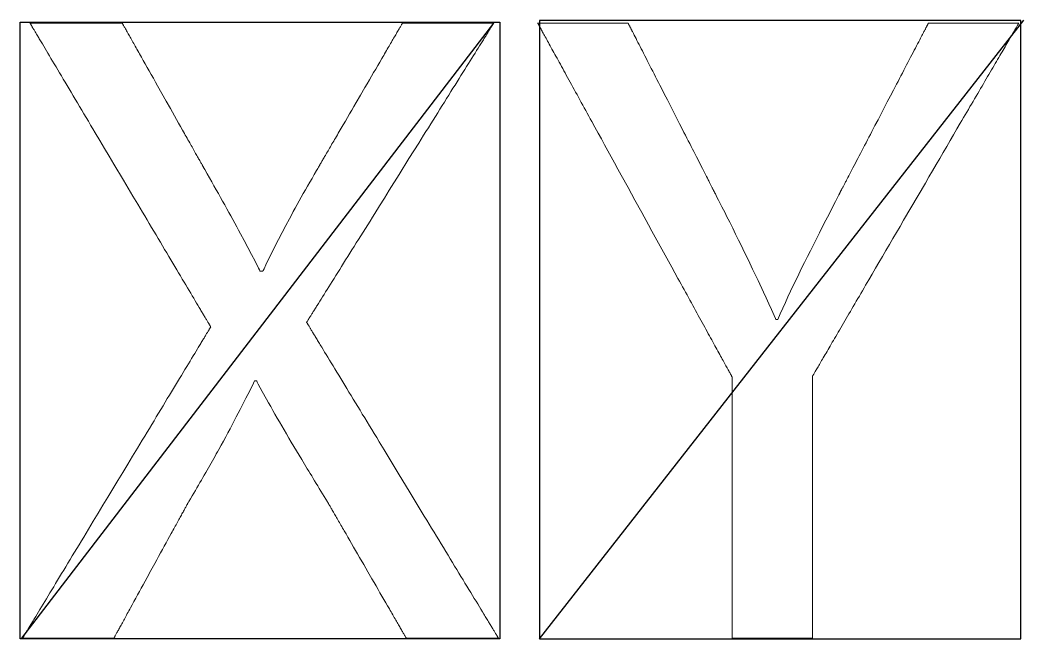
# Model space of a CAD drawing. Header units: millimetres. Extents: x 0 to 114, y 1 to 130.
# Drawn here: x 54.82 to 71.13, y 65.63 to 75.69 of the extents above; entities that cross this region are included whole.
import ezdxf

# ---------------------------------------------------------------- set-up
doc = ezdxf.new("R2010")
doc.units = ezdxf.units.MM
doc.header["$MEASUREMENT"] = 0
doc.layers.add('Layer 1', color=7, linetype='Continuous')

msp = doc.modelspace()

# ---------------------------------------------------------------- linework, layer by layer
for p, q in [((63.255, 65.627), (71.127, 75.688)), ((54.846, 65.64), (62.516, 75.64))]:
    msp.add_line(p, q)
for points in [[(71.077, 75.682), (63.255, 75.682), (63.255, 65.627), (71.077, 65.627)], [(62.615, 65.627), (54.819, 65.627), (54.819, 75.656), (62.615, 75.656)]]:
    msp.add_lwpolyline(points, close=True)
at = {"layer": 'Layer 1', "lineweight": 0}
for points in [[(61.091, 65.64), (61.091, 65.641), (61.09, 65.642), (61.089, 65.645), (61.087, 65.648), (61.084, 65.653), (61.081, 65.658), (61.077, 65.664), (61.073, 65.672), (61.069, 65.68), (61.063, 65.689), (61.058, 65.698), (61.052, 65.709), (61.045, 65.72), (61.038, 65.732), (61.031, 65.745), (61.023, 65.759), (61.014, 65.774), (61.006, 65.789), (60.996, 65.805), (60.987, 65.821), (60.977, 65.838), (60.967, 65.856), (60.956, 65.875), (60.945, 65.894), (60.934, 65.914), (60.922, 65.934), (60.91, 65.955), (60.898, 65.976), (60.885, 65.998), (60.872, 66.02), (60.859, 66.043), (60.845, 66.067), (60.832, 66.09), (60.818, 66.115), (60.789, 66.164), (60.759, 66.215), (60.729, 66.268), (60.698, 66.322), (60.666, 66.376), (60.634, 66.432), (60.602, 66.489), (60.569, 66.546), (60.535, 66.603), (60.468, 66.72), (60.401, 66.836), (60.334, 66.952), (60.301, 67.009), (60.269, 67.065), (60.237, 67.121), (60.205, 67.176), (60.174, 67.229), (60.144, 67.282), (60.115, 67.333), (60.086, 67.382), (60.072, 67.406), (60.058, 67.43), (60.045, 67.453), (60.032, 67.476), (60.019, 67.498), (60.006, 67.52), (59.994, 67.541), (59.982, 67.562), (59.971, 67.582), (59.959, 67.602), (59.948, 67.621), (59.938, 67.639), (59.927, 67.657), (59.918, 67.674), (59.908, 67.69), (59.899, 67.706), (59.89, 67.721), (59.882, 67.735), (59.874, 67.749), (59.867, 67.762), (59.86, 67.774), (59.854, 67.785), (59.848, 67.795), (59.842, 67.805), (59.837, 67.814), (59.832, 67.821), (59.828, 67.828), (59.825, 67.834), (59.822, 67.84), (59.82, 67.844), (59.818, 67.847), (59.816, 67.849), (59.816, 67.851), (59.815, 67.851), (59.815, 67.851), (59.815, 67.851), (59.815, 67.852), (59.814, 67.853), (59.812, 67.856), (59.785, 67.9), (59.758, 67.944), (59.732, 67.987), (59.706, 68.03), (59.68, 68.072), (59.654, 68.114), (59.629, 68.155), (59.604, 68.196), (59.58, 68.236), (59.556, 68.276), (59.532, 68.315), (59.508, 68.354), (59.485, 68.392), (59.462, 68.431), (59.439, 68.468), (59.417, 68.506), (59.394, 68.542), (59.351, 68.615), (59.308, 68.687), (59.266, 68.757), (59.225, 68.826), (59.185, 68.893), (59.146, 68.96), (59.107, 69.026), (59.07, 69.09), (59.032, 69.154), (58.996, 69.218), (58.96, 69.281), (58.925, 69.343), (58.89, 69.404), (58.855, 69.466), (58.821, 69.527), (58.754, 69.649), (58.687, 69.77), (58.671, 69.801), (58.663, 69.816), (58.659, 69.823), (58.658, 69.824), (58.658, 69.824), (58.658, 69.824), (58.658, 69.824), (58.658, 69.824), (58.657, 69.824), (58.656, 69.824), (58.654, 69.824), (58.648, 69.824), (58.642, 69.824), (58.636, 69.824), (58.631, 69.824), (58.63, 69.824), (58.629, 69.824), (58.628, 69.824), (58.628, 69.824), (58.628, 69.824), (58.628, 69.824), (58.628, 69.824), (58.627, 69.822), (58.623, 69.814), (58.609, 69.784), (58.549, 69.662), (58.489, 69.541), (58.427, 69.42), (58.396, 69.359), (58.364, 69.297), (58.332, 69.235), (58.299, 69.172), (58.265, 69.108), (58.231, 69.044), (58.196, 68.978), (58.16, 68.912), (58.123, 68.844), (58.085, 68.775), (58.046, 68.705), (58.026, 68.67), (58.006, 68.634), (57.986, 68.597), (57.965, 68.56), (57.944, 68.523), (57.923, 68.486), (57.901, 68.447), (57.879, 68.409), (57.857, 68.37), (57.834, 68.331), (57.811, 68.291), (57.788, 68.25), (57.764, 68.209), (57.74, 68.168), (57.716, 68.126), (57.691, 68.083), (57.666, 68.04), (57.64, 67.996), (57.614, 67.952), (57.587, 67.907), (57.561, 67.862), (57.547, 67.839), (57.546, 67.837), (57.546, 67.836), (57.545, 67.836), (57.545, 67.836), (57.545, 67.836), (57.545, 67.836), (57.544, 67.834), (57.543, 67.832), (57.541, 67.829), (57.539, 67.824), (57.536, 67.819), (57.533, 67.813), (57.529, 67.806), (57.525, 67.798), (57.52, 67.789), (57.515, 67.78), (57.509, 67.769), (57.503, 67.758), (57.496, 67.746), (57.489, 67.733), (57.482, 67.72), (57.474, 67.705), (57.466, 67.69), (57.457, 67.675), (57.448, 67.658), (57.439, 67.641), (57.429, 67.624), (57.419, 67.605), (57.409, 67.586), (57.398, 67.567), (57.387, 67.547), (57.376, 67.526), (57.364, 67.505), (57.352, 67.483), (57.34, 67.461), (57.328, 67.438), (57.315, 67.415), (57.302, 67.392), (57.289, 67.368), (57.276, 67.343), (57.248, 67.293), (57.22, 67.242), (57.191, 67.189), (57.162, 67.135), (57.132, 67.08), (57.101, 67.025), (57.07, 66.968), (57.039, 66.911), (57.008, 66.854), (56.944, 66.738), (56.881, 66.623), (56.85, 66.565), (56.819, 66.508), (56.788, 66.452), (56.757, 66.396), (56.727, 66.341), (56.698, 66.287), (56.669, 66.235), (56.641, 66.183), (56.613, 66.133), (56.6, 66.109), (56.587, 66.085), (56.574, 66.061), (56.561, 66.038), (56.549, 66.015), (56.537, 65.993), (56.525, 65.971), (56.513, 65.95), (56.502, 65.93), (56.491, 65.91), (56.48, 65.89), (56.47, 65.871), (56.46, 65.853), (56.45, 65.835), (56.441, 65.818), (56.432, 65.802), (56.423, 65.786), (56.415, 65.771), (56.407, 65.757), (56.4, 65.743), (56.393, 65.73), (56.386, 65.718), (56.38, 65.707), (56.374, 65.697), (56.369, 65.687), (56.364, 65.678), (56.36, 65.67), (56.356, 65.663), (56.353, 65.657), (56.35, 65.652), (56.348, 65.648), (56.346, 65.644), (56.345, 65.642), (56.344, 65.641), (56.344, 65.64), (56.343, 65.64), (56.342, 65.64), (56.34, 65.64), (56.338, 65.64), (56.335, 65.64), (56.331, 65.64), (56.327, 65.64), (56.322, 65.64), (56.317, 65.64), (56.31, 65.64), (56.304, 65.64), (56.297, 65.64), (56.289, 65.64), (56.281, 65.64), (56.272, 65.64), (56.263, 65.64), (56.253, 65.64), (56.243, 65.64), (56.232, 65.64), (56.209, 65.64), (56.185, 65.64), (56.159, 65.64), (56.131, 65.64), (56.102, 65.64), (56.071, 65.64), (56.04, 65.64), (56.007, 65.64), (55.973, 65.64), (55.938, 65.64), (55.902, 65.64), (55.866, 65.64), (55.829, 65.64), (55.791, 65.64), (55.714, 65.64), (55.637, 65.64), (55.481, 65.64), (55.404, 65.64), (55.366, 65.64), (55.329, 65.64), (55.293, 65.64), (55.258, 65.64), (55.223, 65.64), (55.189, 65.64), (55.157, 65.64), (55.125, 65.64), (55.095, 65.64), (55.066, 65.64), (55.039, 65.64), (55.013, 65.64), (54.989, 65.64), (54.967, 65.64), (54.956, 65.64), (54.946, 65.64), (54.937, 65.64), (54.928, 65.64), (54.919, 65.64), (54.911, 65.64), (54.904, 65.64), (54.897, 65.64), (54.89, 65.64), (54.884, 65.64), (54.879, 65.64), (54.875, 65.64), (54.871, 65.64), (54.867, 65.64), (54.864, 65.64), (54.862, 65.64), (54.861, 65.64), (54.86, 65.64), (54.86, 65.64), (54.86, 65.641), (54.861, 65.642), (54.862, 65.644), (54.864, 65.647), (54.866, 65.65), (54.868, 65.653), (54.87, 65.657), (54.873, 65.662), (54.876, 65.667), (54.879, 65.673), (54.883, 65.679), (54.887, 65.686), (54.892, 65.693), (54.896, 65.701), (54.901, 65.709), (54.907, 65.718), (54.912, 65.727), (54.918, 65.737), (54.924, 65.747), (54.931, 65.758), (54.938, 65.769), (54.945, 65.781), (54.952, 65.793), (54.96, 65.806), (54.968, 65.819), (54.976, 65.832), (54.985, 65.846), (54.993, 65.861), (55.002, 65.876), (55.012, 65.891), (55.021, 65.907), (55.031, 65.923), (55.041, 65.94), (55.051, 65.957), (55.062, 65.974), (55.072, 65.992), (55.095, 66.029), (55.118, 66.067), (55.142, 66.107), (55.167, 66.149), (55.193, 66.191), (55.22, 66.236), (55.247, 66.281), (55.275, 66.328), (55.304, 66.376), (55.334, 66.425), (55.365, 66.476), (55.396, 66.527), (55.428, 66.58), (55.46, 66.634), (55.493, 66.689), (55.527, 66.744), (55.561, 66.801), (55.596, 66.859), (55.631, 66.917), (55.667, 66.976), (55.703, 67.036), (55.74, 67.097), (55.777, 67.158), (55.814, 67.22), (55.852, 67.283), (55.89, 67.346), (55.929, 67.41), (55.968, 67.474), (56.007, 67.539), (56.085, 67.669), (56.165, 67.801), (56.245, 67.933), (56.406, 68.2), (56.487, 68.333), (56.567, 68.466), (56.647, 68.598), (56.726, 68.729), (56.804, 68.859), (56.843, 68.923), (56.882, 68.987), (56.92, 69.05), (56.958, 69.113), (56.995, 69.175), (57.032, 69.236), (57.069, 69.297), (57.105, 69.357), (57.141, 69.416), (57.176, 69.475), (57.211, 69.533), (57.246, 69.589), (57.279, 69.645), (57.312, 69.7), (57.345, 69.754), (57.377, 69.807), (57.408, 69.859), (57.439, 69.909), (57.469, 69.959), (57.498, 70.007), (57.526, 70.054), (57.554, 70.099), (57.58, 70.144), (57.606, 70.187), (57.631, 70.228), (57.656, 70.268), (57.679, 70.307), (57.701, 70.344), (57.712, 70.362), (57.723, 70.379), (57.733, 70.396), (57.743, 70.413), (57.753, 70.429), (57.763, 70.445), (57.772, 70.461), (57.781, 70.476), (57.79, 70.49), (57.798, 70.504), (57.807, 70.518), (57.815, 70.531), (57.822, 70.544), (57.83, 70.556), (57.837, 70.568), (57.844, 70.58), (57.85, 70.59), (57.857, 70.601), (57.863, 70.611), (57.868, 70.62), (57.874, 70.629), (57.879, 70.638), (57.884, 70.645), (57.888, 70.653), (57.892, 70.66), (57.896, 70.666), (57.899, 70.672), (57.903, 70.677), (57.906, 70.682), (57.908, 70.686), (57.91, 70.69), (57.912, 70.693), (57.914, 70.695), (57.915, 70.697), (57.916, 70.699), (57.916, 70.699), (57.916, 70.7), (57.916, 70.701), (57.915, 70.702), (57.913, 70.704), (57.912, 70.707), (57.91, 70.71), (57.908, 70.714), (57.905, 70.718), (57.903, 70.723), (57.899, 70.728), (57.896, 70.734), (57.892, 70.74), (57.888, 70.747), (57.884, 70.754), (57.879, 70.762), (57.874, 70.77), (57.869, 70.779), (57.863, 70.789), (57.858, 70.798), (57.851, 70.809), (57.845, 70.819), (57.838, 70.831), (57.832, 70.842), (57.824, 70.854), (57.817, 70.867), (57.809, 70.88), (57.801, 70.893), (57.793, 70.907), (57.784, 70.922), (57.776, 70.936), (57.767, 70.951), (57.757, 70.967), (57.748, 70.983), (57.738, 70.999), (57.728, 71.016), (57.707, 71.051), (57.686, 71.087), (57.663, 71.125), (57.64, 71.164), (57.616, 71.205), (57.591, 71.247), (57.565, 71.291), (57.538, 71.335), (57.511, 71.381), (57.483, 71.429), (57.454, 71.477), (57.425, 71.527), (57.394, 71.577), (57.364, 71.629), (57.332, 71.682), (57.3, 71.735), (57.268, 71.79), (57.235, 71.846), (57.201, 71.902), (57.167, 71.959), (57.133, 72.017), (57.098, 72.076), (57.063, 72.135), (57.027, 72.195), (56.991, 72.256), (56.954, 72.317), (56.918, 72.379), (56.881, 72.442), (56.843, 72.504), (56.806, 72.567), (56.73, 72.695), (56.653, 72.824), (56.576, 72.953), (56.499, 73.083), (56.344, 73.344), (56.267, 73.473), (56.19, 73.602), (56.114, 73.73), (56.039, 73.857), (56.002, 73.919), (55.965, 73.981), (55.928, 74.043), (55.892, 74.104), (55.856, 74.165), (55.82, 74.225), (55.785, 74.284), (55.75, 74.342), (55.716, 74.4), (55.682, 74.457), (55.649, 74.513), (55.616, 74.568), (55.584, 74.623), (55.552, 74.676), (55.521, 74.728), (55.49, 74.78), (55.46, 74.83), (55.431, 74.879), (55.403, 74.927), (55.375, 74.974), (55.348, 75.02), (55.321, 75.064), (55.296, 75.107), (55.271, 75.149), (55.247, 75.189), (55.224, 75.228), (55.202, 75.265), (55.181, 75.301), (55.16, 75.335), (55.15, 75.351), (55.141, 75.368), (55.131, 75.383), (55.122, 75.399), (55.113, 75.414), (55.105, 75.428), (55.097, 75.442), (55.088, 75.456), (55.081, 75.469), (55.073, 75.482), (55.066, 75.494), (55.059, 75.506), (55.052, 75.517), (55.046, 75.528), (55.039, 75.538), (55.033, 75.548), (55.028, 75.558), (55.022, 75.567), (55.017, 75.575), (55.013, 75.583), (55.008, 75.591), (55.004, 75.598), (55, 75.604), (54.997, 75.61), (54.993, 75.615), (54.991, 75.62), (54.988, 75.625), (54.986, 75.629), (54.984, 75.632), (54.982, 75.635), (54.981, 75.637), (54.98, 75.639), (54.979, 75.64), (54.979, 75.64), (54.979, 75.64), (54.98, 75.64), (54.981, 75.64), (54.984, 75.64), (54.986, 75.64), (54.99, 75.64), (54.994, 75.64), (54.999, 75.64), (55.004, 75.64), (55.01, 75.64), (55.016, 75.64), (55.024, 75.64), (55.031, 75.64), (55.039, 75.64), (55.048, 75.64), (55.057, 75.64), (55.067, 75.64), (55.077, 75.64), (55.088, 75.64), (55.099, 75.64), (55.122, 75.64), (55.148, 75.64), (55.175, 75.64), (55.203, 75.64), (55.233, 75.64), (55.264, 75.64), (55.296, 75.64), (55.33, 75.64), (55.365, 75.64), (55.4, 75.64), (55.436, 75.64), (55.473, 75.64), (55.511, 75.64), (55.588, 75.64), (55.667, 75.64), (55.745, 75.64), (55.824, 75.64), (55.902, 75.64), (55.94, 75.64), (55.978, 75.64), (56.015, 75.64), (56.052, 75.64), (56.087, 75.64), (56.122, 75.64), (56.156, 75.64), (56.188, 75.64), (56.22, 75.64), (56.25, 75.64), (56.278, 75.64), (56.305, 75.64), (56.331, 75.64), (56.355, 75.64), (56.366, 75.64), (56.377, 75.64), (56.387, 75.64), (56.397, 75.64), (56.406, 75.64), (56.415, 75.64), (56.423, 75.64), (56.431, 75.64), (56.438, 75.64), (56.444, 75.64), (56.451, 75.64), (56.456, 75.64), (56.461, 75.64), (56.465, 75.64), (56.469, 75.64), (56.472, 75.64), (56.474, 75.64), (56.476, 75.64), (56.477, 75.64), (56.477, 75.64), (56.477, 75.64), (56.478, 75.638), (56.48, 75.635), (56.482, 75.632), (56.485, 75.627), (56.488, 75.621), (56.492, 75.615), (56.496, 75.607), (56.501, 75.599), (56.506, 75.589), (56.512, 75.579), (56.518, 75.568), (56.525, 75.555), (56.532, 75.543), (56.54, 75.529), (56.548, 75.514), (56.557, 75.499), (56.566, 75.483), (56.575, 75.466), (56.585, 75.448), (56.595, 75.43), (56.606, 75.411), (56.617, 75.392), (56.629, 75.371), (56.64, 75.35), (56.652, 75.329), (56.665, 75.307), (56.678, 75.284), (56.691, 75.261), (56.704, 75.237), (56.718, 75.213), (56.732, 75.188), (56.746, 75.163), (56.76, 75.137), (56.775, 75.111), (56.79, 75.085), (56.821, 75.03), (56.852, 74.975), (56.884, 74.918), (56.917, 74.86), (56.95, 74.801), (56.984, 74.741), (57.018, 74.68), (57.052, 74.619), (57.122, 74.496), (57.191, 74.372), (57.26, 74.25), (57.295, 74.189), (57.328, 74.129), (57.362, 74.07), (57.394, 74.012), (57.426, 73.955), (57.458, 73.9), (57.488, 73.846), (57.503, 73.819), (57.518, 73.793), (57.532, 73.768), (57.546, 73.743), (57.56, 73.718), (57.574, 73.694), (57.587, 73.67), (57.6, 73.647), (57.613, 73.625), (57.625, 73.603), (57.637, 73.581), (57.649, 73.56), (57.66, 73.54), (57.671, 73.521), (57.682, 73.502), (57.692, 73.484), (57.702, 73.467), (57.711, 73.45), (57.72, 73.434), (57.728, 73.419), (57.737, 73.404), (57.744, 73.391), (57.751, 73.378), (57.758, 73.366), (57.764, 73.355), (57.77, 73.345), (57.775, 73.336), (57.78, 73.327), (57.784, 73.32), (57.788, 73.314), (57.791, 73.308), (57.793, 73.304), (57.795, 73.3), (57.797, 73.298), (57.797, 73.296), (57.798, 73.296), (57.798, 73.296), (57.798, 73.296), (57.798, 73.295), (57.799, 73.294), (57.8, 73.292), (57.819, 73.258), (57.858, 73.19), (57.895, 73.124), (57.933, 73.058), (57.969, 72.993), (58.005, 72.929), (58.041, 72.866), (58.076, 72.804), (58.11, 72.742), (58.144, 72.682), (58.178, 72.621), (58.211, 72.562), (58.243, 72.503), (58.275, 72.445), (58.307, 72.387), (58.338, 72.329), (58.369, 72.272), (58.4, 72.215), (58.461, 72.102), (58.52, 71.99), (58.578, 71.878), (58.636, 71.767), (58.692, 71.655), (58.707, 71.627), (58.714, 71.612), (58.717, 71.605), (58.718, 71.605), (58.718, 71.605), (58.718, 71.605), (58.718, 71.605), (58.718, 71.605), (58.719, 71.605), (58.721, 71.605), (58.724, 71.605), (58.728, 71.605), (58.733, 71.605), (58.742, 71.605), (58.751, 71.605), (58.755, 71.605), (58.758, 71.605), (58.76, 71.605), (58.762, 71.605), (58.762, 71.605), (58.762, 71.605), (58.762, 71.605), (58.762, 71.605), (58.762, 71.605), (58.763, 71.607), (58.767, 71.615), (58.782, 71.646), (58.811, 71.708), (58.841, 71.768), (58.87, 71.828), (58.899, 71.887), (58.928, 71.946), (58.957, 72.004), (59.016, 72.119), (59.074, 72.232), (59.134, 72.346), (59.195, 72.459), (59.226, 72.516), (59.257, 72.573), (59.288, 72.631), (59.321, 72.689), (59.353, 72.747), (59.386, 72.806), (59.42, 72.866), (59.454, 72.927), (59.489, 72.988), (59.525, 73.051), (59.562, 73.114), (59.599, 73.178), (59.637, 73.244), (59.656, 73.277), (59.666, 73.294), (59.667, 73.296), (59.667, 73.296), (59.667, 73.296), (59.667, 73.297), (59.668, 73.298), (59.67, 73.301), (59.672, 73.304), (59.674, 73.309), (59.678, 73.314), (59.681, 73.321), (59.686, 73.328), (59.691, 73.337), (59.696, 73.346), (59.702, 73.356), (59.709, 73.368), (59.716, 73.38), (59.723, 73.392), (59.731, 73.406), (59.74, 73.42), (59.748, 73.436), (59.758, 73.452), (59.767, 73.468), (59.778, 73.486), (59.788, 73.504), (59.799, 73.523), (59.811, 73.543), (59.822, 73.563), (59.834, 73.584), (59.847, 73.605), (59.86, 73.627), (59.873, 73.65), (59.886, 73.673), (59.9, 73.696), (59.914, 73.721), (59.929, 73.745), (59.943, 73.77), (59.958, 73.796), (59.973, 73.822), (59.989, 73.849), (60.004, 73.876), (60.036, 73.93), (60.069, 73.987), (60.103, 74.044), (60.137, 74.103), (60.171, 74.162), (60.207, 74.223), (60.242, 74.283), (60.278, 74.345), (60.35, 74.468), (60.421, 74.592), (60.457, 74.653), (60.493, 74.714), (60.528, 74.774), (60.562, 74.834), (60.596, 74.892), (60.63, 74.95), (60.663, 75.006), (60.695, 75.061), (60.71, 75.088), (60.726, 75.114), (60.741, 75.14), (60.756, 75.166), (60.77, 75.191), (60.785, 75.216), (60.799, 75.24), (60.813, 75.264), (60.826, 75.287), (60.839, 75.309), (60.852, 75.331), (60.865, 75.353), (60.877, 75.374), (60.888, 75.394), (60.9, 75.413), (60.911, 75.432), (60.921, 75.45), (60.932, 75.468), (60.941, 75.485), (60.951, 75.501), (60.96, 75.516), (60.968, 75.53), (60.976, 75.544), (60.983, 75.557), (60.99, 75.569), (60.997, 75.58), (61.003, 75.59), (61.008, 75.6), (61.013, 75.608), (61.018, 75.616), (61.021, 75.622), (61.025, 75.628), (61.027, 75.632), (61.029, 75.636), (61.031, 75.638), (61.032, 75.64), (61.032, 75.64), (61.032, 75.64), (61.033, 75.64), (61.035, 75.64), (61.038, 75.64), (61.041, 75.64), (61.044, 75.64), (61.049, 75.64), (61.054, 75.64), (61.059, 75.64), (61.065, 75.64), (61.072, 75.64), (61.079, 75.64), (61.087, 75.64), (61.095, 75.64), (61.104, 75.64), (61.113, 75.64), (61.123, 75.64), (61.133, 75.64), (61.143, 75.64), (61.166, 75.64), (61.191, 75.64), (61.217, 75.64), (61.245, 75.64), (61.274, 75.64), (61.304, 75.64), (61.336, 75.64), (61.369, 75.64), (61.403, 75.64), (61.437, 75.64), (61.473, 75.64), (61.51, 75.64), (61.547, 75.64), (61.584, 75.64), (61.661, 75.64), (61.739, 75.64), (61.895, 75.64), (61.972, 75.64), (62.009, 75.64), (62.046, 75.64), (62.083, 75.64), (62.118, 75.64), (62.153, 75.64), (62.186, 75.64), (62.219, 75.64), (62.25, 75.64), (62.281, 75.64), (62.309, 75.64), (62.337, 75.64), (62.363, 75.64), (62.387, 75.64), (62.409, 75.64), (62.42, 75.64), (62.43, 75.64), (62.439, 75.64), (62.448, 75.64), (62.457, 75.64), (62.465, 75.64), (62.472, 75.64), (62.479, 75.64), (62.485, 75.64), (62.491, 75.64), (62.496, 75.64), (62.501, 75.64), (62.505, 75.64), (62.508, 75.64), (62.511, 75.64), (62.513, 75.64), (62.515, 75.64), (62.516, 75.64), (62.516, 75.64), (62.515, 75.64), (62.515, 75.638), (62.513, 75.637), (62.512, 75.634), (62.51, 75.631), (62.508, 75.628), (62.506, 75.624), (62.503, 75.62), (62.5, 75.615), (62.496, 75.609), (62.493, 75.603), (62.489, 75.597), (62.484, 75.59), (62.479, 75.582), (62.474, 75.574), (62.469, 75.566), (62.464, 75.557), (62.458, 75.547), (62.452, 75.538), (62.445, 75.527), (62.438, 75.516), (62.431, 75.505), (62.424, 75.493), (62.416, 75.481), (62.408, 75.469), (62.4, 75.455), (62.392, 75.442), (62.383, 75.428), (62.374, 75.414), (62.365, 75.399), (62.355, 75.384), (62.346, 75.368), (62.336, 75.352), (62.325, 75.336), (62.304, 75.302), (62.282, 75.267), (62.259, 75.23), (62.235, 75.191), (62.21, 75.151), (62.184, 75.11), (62.158, 75.068), (62.131, 75.024), (62.102, 74.979), (62.073, 74.933), (62.044, 74.885), (62.013, 74.837), (61.982, 74.787), (61.951, 74.736), (61.918, 74.685), (61.886, 74.632), (61.852, 74.578), (61.818, 74.524), (61.783, 74.468), (61.748, 74.412), (61.713, 74.355), (61.677, 74.298), (61.64, 74.239), (61.603, 74.18), (61.566, 74.121), (61.528, 74.06), (61.49, 74), (61.452, 73.938), (61.413, 73.876), (61.375, 73.814), (61.296, 73.689), (61.217, 73.562), (61.137, 73.435), (60.977, 73.179), (60.817, 72.922), (60.738, 72.795), (60.659, 72.669), (60.581, 72.544), (60.542, 72.483), (60.504, 72.421), (60.466, 72.361), (60.428, 72.3), (60.391, 72.241), (60.354, 72.181), (60.317, 72.123), (60.281, 72.065), (60.246, 72.008), (60.21, 71.952), (60.176, 71.896), (60.142, 71.842), (60.108, 71.788), (60.075, 71.735), (60.043, 71.683), (60.011, 71.633), (59.98, 71.583), (59.949, 71.534), (59.92, 71.487), (59.891, 71.44), (59.862, 71.395), (59.835, 71.351), (59.808, 71.309), (59.783, 71.267), (59.758, 71.227), (59.733, 71.189), (59.71, 71.152), (59.688, 71.116), (59.667, 71.082), (59.656, 71.065), (59.646, 71.049), (59.637, 71.034), (59.627, 71.018), (59.618, 71.004), (59.609, 70.989), (59.6, 70.975), (59.591, 70.962), (59.583, 70.948), (59.575, 70.936), (59.568, 70.923), (59.56, 70.912), (59.553, 70.9), (59.546, 70.889), (59.54, 70.879), (59.534, 70.869), (59.528, 70.859), (59.522, 70.85), (59.517, 70.842), (59.511, 70.834), (59.507, 70.826), (59.502, 70.819), (59.498, 70.812), (59.494, 70.806), (59.491, 70.801), (59.488, 70.795), (59.485, 70.791), (59.482, 70.787), (59.48, 70.783), (59.478, 70.78), (59.477, 70.778), (59.476, 70.776), (59.475, 70.775), (59.474, 70.774), (59.474, 70.773), (59.475, 70.772), (59.476, 70.771), (59.477, 70.769), (59.479, 70.766), (59.481, 70.763), (59.483, 70.759), (59.486, 70.755), (59.489, 70.75), (59.492, 70.744), (59.496, 70.738), (59.5, 70.732), (59.504, 70.725), (59.509, 70.717), (59.514, 70.709), (59.519, 70.7), (59.524, 70.691), (59.53, 70.681), (59.536, 70.671), (59.543, 70.661), (59.55, 70.649), (59.557, 70.638), (59.564, 70.626), (59.572, 70.613), (59.58, 70.6), (59.588, 70.587), (59.596, 70.573), (59.605, 70.558), (59.614, 70.543), (59.623, 70.528), (59.633, 70.512), (59.643, 70.496), (59.653, 70.479), (59.663, 70.462), (59.674, 70.445), (59.685, 70.427), (59.696, 70.409), (59.707, 70.39), (59.719, 70.371), (59.742, 70.332), (59.767, 70.291), (59.793, 70.249), (59.819, 70.205), (59.847, 70.16), (59.875, 70.113), (59.904, 70.065), (59.934, 70.016), (59.964, 69.966), (59.996, 69.915), (60.028, 69.862), (60.06, 69.808), (60.093, 69.753), (60.127, 69.698), (60.162, 69.641), (60.197, 69.583), (60.232, 69.525), (60.268, 69.465), (60.305, 69.405), (60.342, 69.344), (60.379, 69.282), (60.417, 69.22), (60.456, 69.157), (60.494, 69.093), (60.533, 69.029), (60.573, 68.964), (60.612, 68.899), (60.652, 68.833), (60.732, 68.701), (60.814, 68.567), (60.895, 68.432), (60.977, 68.297), (61.141, 68.027), (61.223, 67.892), (61.305, 67.758), (61.385, 67.625), (61.425, 67.559), (61.465, 67.494), (61.504, 67.429), (61.544, 67.364), (61.583, 67.3), (61.621, 67.236), (61.659, 67.174), (61.697, 67.111), (61.734, 67.05), (61.771, 66.989), (61.808, 66.929), (61.844, 66.87), (61.879, 66.812), (61.914, 66.754), (61.948, 66.698), (61.982, 66.642), (62.015, 66.588), (62.047, 66.534), (62.079, 66.482), (62.11, 66.431), (62.14, 66.381), (62.17, 66.333), (62.198, 66.285), (62.226, 66.239), (62.253, 66.195), (62.28, 66.151), (62.305, 66.109), (62.33, 66.069), (62.353, 66.03), (62.364, 66.012), (62.376, 65.993), (62.387, 65.975), (62.397, 65.958), (62.408, 65.94), (62.418, 65.924), (62.428, 65.907), (62.437, 65.891), (62.447, 65.876), (62.456, 65.861), (62.465, 65.846), (62.473, 65.832), (62.482, 65.818), (62.49, 65.805), (62.497, 65.793), (62.505, 65.78), (62.512, 65.768), (62.519, 65.757), (62.525, 65.746), (62.532, 65.736), (62.538, 65.726), (62.543, 65.717), (62.549, 65.708), (62.554, 65.7), (62.558, 65.692), (62.563, 65.685), (62.567, 65.678), (62.571, 65.672), (62.574, 65.666), (62.577, 65.661), (62.58, 65.656), (62.582, 65.652), (62.585, 65.649), (62.586, 65.646), (62.588, 65.644), (62.589, 65.642), (62.589, 65.641), (62.59, 65.64), (62.59, 65.64), (62.589, 65.64), (62.587, 65.64), (62.585, 65.64), (62.582, 65.64), (62.579, 65.64), (62.574, 65.64), (62.57, 65.64), (62.564, 65.64), (62.559, 65.64), (62.552, 65.64), (62.545, 65.64), (62.537, 65.64), (62.529, 65.64), (62.521, 65.64), (62.511, 65.64), (62.502, 65.64), (62.491, 65.64), (62.481, 65.64), (62.47, 65.64), (62.446, 65.64), (62.421, 65.64), (62.394, 65.64), (62.365, 65.64), (62.336, 65.64), (62.304, 65.64), (62.272, 65.64), (62.238, 65.64), (62.204, 65.64), (62.168, 65.64), (62.132, 65.64), (62.095, 65.64), (62.057, 65.64), (61.98, 65.64), (61.902, 65.64), (61.823, 65.64), (61.744, 65.64), (61.666, 65.64), (61.628, 65.64), (61.59, 65.64), (61.553, 65.64), (61.517, 65.64), (61.481, 65.64), (61.446, 65.64), (61.413, 65.64), (61.38, 65.64), (61.349, 65.64), (61.319, 65.64), (61.29, 65.64), (61.263, 65.64), (61.238, 65.64), (61.214, 65.64), (61.203, 65.64), (61.192, 65.64), (61.182, 65.64), (61.172, 65.64), (61.163, 65.64), (61.154, 65.64), (61.146, 65.64), (61.138, 65.64), (61.131, 65.64), (61.124, 65.64), (61.118, 65.64), (61.113, 65.64), (61.108, 65.64), (61.103, 65.64), (61.1, 65.64), (61.097, 65.64), (61.094, 65.64), (61.093, 65.64), (61.092, 65.64), (61.091, 65.64)], [(66.387, 65.64), (66.387, 65.641), (66.387, 65.642), (66.387, 65.644), (66.387, 65.647), (66.387, 65.651), (66.387, 65.656), (66.387, 65.661), (66.387, 65.667), (66.387, 65.674), (66.387, 65.682), (66.387, 65.691), (66.387, 65.7), (66.387, 65.71), (66.387, 65.721), (66.387, 65.733), (66.387, 65.745), (66.387, 65.758), (66.387, 65.772), (66.387, 65.786), (66.387, 65.801), (66.387, 65.817), (66.387, 65.834), (66.387, 65.851), (66.387, 65.868), (66.387, 65.887), (66.387, 65.906), (66.387, 65.925), (66.387, 65.945), (66.387, 65.966), (66.387, 65.988), (66.387, 66.009), (66.387, 66.032), (66.387, 66.055), (66.387, 66.078), (66.387, 66.102), (66.387, 66.127), (66.387, 66.152), (66.387, 66.178), (66.387, 66.204), (66.387, 66.23), (66.387, 66.257), (66.387, 66.285), (66.387, 66.313), (66.387, 66.341), (66.387, 66.399), (66.387, 66.458), (66.387, 66.52), (66.387, 66.582), (66.387, 66.646), (66.387, 66.711), (66.387, 66.777), (66.387, 66.845), (66.387, 66.913), (66.387, 66.983), (66.387, 67.053), (66.387, 67.124), (66.387, 67.196), (66.387, 67.269), (66.387, 67.342), (66.387, 67.415), (66.387, 67.563), (66.387, 67.861), (66.387, 68.01), (66.387, 68.158), (66.387, 68.231), (66.387, 68.304), (66.387, 68.376), (66.387, 68.447), (66.387, 68.518), (66.387, 68.587), (66.387, 68.656), (66.387, 68.724), (66.387, 68.791), (66.387, 68.856), (66.387, 68.921), (66.387, 68.984), (66.387, 69.045), (66.387, 69.105), (66.387, 69.164), (66.387, 69.192), (66.387, 69.221), (66.387, 69.248), (66.387, 69.276), (66.387, 69.302), (66.387, 69.329), (66.387, 69.355), (66.387, 69.38), (66.387, 69.405), (66.387, 69.429), (66.387, 69.453), (66.387, 69.477), (66.387, 69.5), (66.387, 69.522), (66.387, 69.544), (66.387, 69.565), (66.387, 69.585), (66.387, 69.605), (66.387, 69.625), (66.387, 69.643), (66.387, 69.661), (66.387, 69.679), (66.387, 69.696), (66.387, 69.712), (66.387, 69.728), (66.387, 69.742), (66.387, 69.757), (66.387, 69.77), (66.387, 69.783), (66.387, 69.795), (66.387, 69.806), (66.387, 69.817), (66.387, 69.827), (66.387, 69.836), (66.387, 69.844), (66.387, 69.852), (66.387, 69.859), (66.387, 69.865), (66.387, 69.87), (66.387, 69.874), (66.387, 69.878), (66.387, 69.881), (66.387, 69.882), (66.387, 69.883), (66.387, 69.884), (66.387, 69.885), (66.385, 69.887), (66.384, 69.89), (66.381, 69.895), (66.378, 69.9), (66.374, 69.907), (66.37, 69.915), (66.365, 69.923), (66.36, 69.933), (66.354, 69.944), (66.347, 69.956), (66.34, 69.969), (66.332, 69.984), (66.324, 69.999), (66.315, 70.015), (66.306, 70.032), (66.296, 70.05), (66.286, 70.069), (66.275, 70.088), (66.263, 70.109), (66.251, 70.131), (66.239, 70.154), (66.226, 70.177), (66.213, 70.201), (66.199, 70.226), (66.185, 70.252), (66.17, 70.279), (66.155, 70.307), (66.139, 70.335), (66.123, 70.365), (66.107, 70.394), (66.09, 70.425), (66.073, 70.457), (66.055, 70.489), (66.037, 70.522), (66.019, 70.555), (66, 70.589), (65.981, 70.624), (65.961, 70.66), (65.941, 70.696), (65.921, 70.733), (65.9, 70.77), (65.879, 70.809), (65.858, 70.847), (65.837, 70.886), (65.815, 70.926), (65.793, 70.966), (65.77, 71.007), (65.748, 71.049), (65.725, 71.09), (65.702, 71.133), (65.678, 71.176), (65.654, 71.219), (65.63, 71.262), (65.606, 71.307), (65.582, 71.351), (65.557, 71.396), (65.532, 71.441), (65.507, 71.487), (65.456, 71.58), (65.405, 71.673), (65.352, 71.769), (65.3, 71.865), (65.246, 71.962), (65.192, 72.06), (65.138, 72.159), (65.084, 72.258), (65.029, 72.358), (64.918, 72.56), (64.807, 72.762), (64.696, 72.964), (64.586, 73.166), (64.531, 73.266), (64.476, 73.365), (64.422, 73.464), (64.368, 73.562), (64.315, 73.659), (64.262, 73.755), (64.21, 73.85), (64.158, 73.944), (64.107, 74.037), (64.082, 74.082), (64.057, 74.128), (64.033, 74.173), (64.008, 74.217), (63.984, 74.261), (63.96, 74.305), (63.936, 74.348), (63.913, 74.391), (63.89, 74.434), (63.867, 74.475), (63.844, 74.517), (63.821, 74.558), (63.799, 74.598), (63.778, 74.638), (63.756, 74.677), (63.735, 74.715), (63.714, 74.753), (63.693, 74.791), (63.673, 74.828), (63.653, 74.864), (63.634, 74.899), (63.615, 74.934), (63.596, 74.969), (63.577, 75.002), (63.559, 75.035), (63.542, 75.067), (63.524, 75.099), (63.508, 75.129), (63.491, 75.159), (63.475, 75.189), (63.459, 75.217), (63.444, 75.245), (63.43, 75.271), (63.415, 75.297), (63.401, 75.323), (63.388, 75.347), (63.375, 75.37), (63.363, 75.393), (63.351, 75.415), (63.34, 75.435), (63.329, 75.455), (63.318, 75.474), (63.308, 75.492), (63.299, 75.509), (63.29, 75.525), (63.282, 75.54), (63.274, 75.554), (63.267, 75.568), (63.26, 75.58), (63.254, 75.591), (63.249, 75.6), (63.244, 75.609), (63.24, 75.617), (63.236, 75.624), (63.233, 75.629), (63.231, 75.634), (63.229, 75.637), (63.228, 75.639), (63.227, 75.64), (63.227, 75.64), (63.228, 75.64), (63.23, 75.64), (63.234, 75.64), (63.238, 75.64), (63.244, 75.64), (63.25, 75.64), (63.258, 75.64), (63.266, 75.64), (63.276, 75.64), (63.286, 75.64), (63.298, 75.64), (63.31, 75.64), (63.323, 75.64), (63.337, 75.64), (63.352, 75.64), (63.368, 75.64), (63.384, 75.64), (63.401, 75.64), (63.419, 75.64), (63.437, 75.64), (63.457, 75.64), (63.476, 75.64), (63.496, 75.64), (63.517, 75.64), (63.539, 75.64), (63.56, 75.64), (63.583, 75.64), (63.628, 75.64), (63.676, 75.64), (63.724, 75.64), (63.774, 75.64), (63.824, 75.64), (63.927, 75.64), (64.03, 75.64), (64.081, 75.64), (64.132, 75.64), (64.182, 75.64), (64.231, 75.64), (64.279, 75.64), (64.325, 75.64), (64.348, 75.64), (64.37, 75.64), (64.391, 75.64), (64.413, 75.64), (64.433, 75.64), (64.453, 75.64), (64.473, 75.64), (64.492, 75.64), (64.51, 75.64), (64.527, 75.64), (64.544, 75.64), (64.56, 75.64), (64.576, 75.64), (64.59, 75.64), (64.604, 75.64), (64.617, 75.64), (64.629, 75.64), (64.64, 75.64), (64.65, 75.64), (64.659, 75.64), (64.668, 75.64), (64.675, 75.64), (64.681, 75.64), (64.686, 75.64), (64.69, 75.64), (64.693, 75.64), (64.695, 75.64), (64.696, 75.64), (64.696, 75.64), (64.696, 75.639), (64.697, 75.638), (64.698, 75.636), (64.699, 75.633), (64.701, 75.63), (64.703, 75.627), (64.705, 75.623), (64.707, 75.618), (64.71, 75.613), (64.713, 75.607), (64.716, 75.601), (64.719, 75.595), (64.723, 75.588), (64.727, 75.58), (64.731, 75.572), (64.735, 75.564), (64.739, 75.555), (64.744, 75.545), (64.749, 75.535), (64.755, 75.525), (64.76, 75.515), (64.766, 75.503), (64.772, 75.492), (64.778, 75.48), (64.784, 75.468), (64.79, 75.455), (64.797, 75.442), (64.811, 75.414), (64.826, 75.386), (64.841, 75.355), (64.857, 75.324), (64.874, 75.291), (64.892, 75.257), (64.91, 75.221), (64.929, 75.185), (64.948, 75.147), (64.968, 75.108), (64.988, 75.068), (65.009, 75.028), (65.03, 74.986), (65.051, 74.944), (65.073, 74.901), (65.096, 74.857), (65.119, 74.812), (65.142, 74.767), (65.165, 74.721), (65.189, 74.675), (65.213, 74.628), (65.237, 74.581), (65.285, 74.486), (65.335, 74.39), (65.434, 74.196), (65.483, 74.099), (65.532, 74.003), (65.58, 73.908), (65.604, 73.861), (65.628, 73.815), (65.652, 73.769), (65.675, 73.724), (65.698, 73.679), (65.72, 73.635), (65.742, 73.591), (65.764, 73.549), (65.785, 73.507), (65.806, 73.466), (65.827, 73.426), (65.847, 73.387), (65.866, 73.349), (65.885, 73.312), (65.903, 73.276), (65.921, 73.241), (65.938, 73.208), (65.954, 73.176), (65.97, 73.145), (65.985, 73.116), (65.999, 73.088), (66.006, 73.075), (66.013, 73.062), (66.019, 73.049), (66.025, 73.037), (66.032, 73.025), (66.037, 73.014), (66.043, 73.003), (66.048, 72.992), (66.053, 72.982), (66.058, 72.972), (66.063, 72.963), (66.068, 72.954), (66.072, 72.946), (66.076, 72.938), (66.08, 72.931), (66.083, 72.924), (66.086, 72.918), (66.089, 72.912), (66.092, 72.906), (66.095, 72.901), (66.097, 72.897), (66.099, 72.893), (66.101, 72.89), (66.102, 72.887), (66.103, 72.884), (66.104, 72.883), (66.105, 72.881), (66.105, 72.881), (66.105, 72.881), (66.105, 72.881), (66.105, 72.88), (66.106, 72.88), (66.108, 72.876), (66.114, 72.863), (66.141, 72.81), (66.168, 72.758), (66.194, 72.706), (66.22, 72.654), (66.246, 72.603), (66.272, 72.553), (66.297, 72.502), (66.347, 72.403), (66.396, 72.305), (66.444, 72.208), (66.492, 72.111), (66.538, 72.016), (66.585, 71.921), (66.63, 71.827), (66.675, 71.734), (66.72, 71.64), (66.808, 71.453), (66.896, 71.266), (66.939, 71.171), (66.983, 71.076), (67.027, 70.98), (67.07, 70.883), (67.092, 70.835), (67.098, 70.822), (67.099, 70.819), (67.099, 70.819), (67.099, 70.818), (67.099, 70.818), (67.099, 70.818), (67.099, 70.818), (67.1, 70.818), (67.101, 70.818), (67.104, 70.818), (67.107, 70.818), (67.111, 70.818), (67.12, 70.818), (67.123, 70.818), (67.126, 70.818), (67.128, 70.818), (67.129, 70.818), (67.169, 70.91), (67.21, 71.002), (67.252, 71.094), (67.294, 71.186), (67.337, 71.279), (67.381, 71.371), (67.425, 71.465), (67.471, 71.558), (67.516, 71.652), (67.563, 71.747), (67.61, 71.842), (67.659, 71.938), (67.707, 72.035), (67.757, 72.133), (67.807, 72.231), (67.857, 72.331), (67.909, 72.432), (67.961, 72.533), (68.013, 72.636), (68.066, 72.74), (68.12, 72.845), (68.134, 72.872), (68.137, 72.878), (68.138, 72.88), (68.138, 72.881), (68.138, 72.881), (68.138, 72.881), (68.138, 72.881), (68.139, 72.882), (68.14, 72.884), (68.141, 72.886), (68.142, 72.889), (68.144, 72.892), (68.146, 72.896), (68.148, 72.9), (68.15, 72.905), (68.153, 72.91), (68.156, 72.916), (68.159, 72.922), (68.163, 72.929), (68.167, 72.936), (68.171, 72.943), (68.175, 72.952), (68.18, 72.96), (68.184, 72.969), (68.189, 72.979), (68.194, 72.989), (68.2, 72.999), (68.206, 73.01), (68.211, 73.021), (68.217, 73.033), (68.224, 73.045), (68.23, 73.057), (68.237, 73.07), (68.244, 73.084), (68.251, 73.097), (68.266, 73.126), (68.281, 73.155), (68.298, 73.187), (68.314, 73.219), (68.332, 73.253), (68.35, 73.288), (68.369, 73.324), (68.389, 73.361), (68.409, 73.4), (68.429, 73.439), (68.45, 73.479), (68.472, 73.521), (68.494, 73.563), (68.516, 73.606), (68.539, 73.649), (68.562, 73.694), (68.585, 73.739), (68.609, 73.784), (68.633, 73.83), (68.658, 73.877), (68.707, 73.971), (68.757, 74.067), (68.807, 74.164), (68.858, 74.26), (68.908, 74.357), (68.958, 74.454), (69.008, 74.55), (69.058, 74.644), (69.082, 74.691), (69.106, 74.737), (69.13, 74.782), (69.153, 74.827), (69.176, 74.872), (69.199, 74.915), (69.221, 74.958), (69.243, 75), (69.265, 75.041), (69.286, 75.082), (69.306, 75.121), (69.326, 75.16), (69.346, 75.197), (69.365, 75.233), (69.383, 75.268), (69.401, 75.302), (69.418, 75.334), (69.434, 75.366), (69.449, 75.395), (69.464, 75.424), (69.471, 75.437), (69.478, 75.451), (69.485, 75.463), (69.491, 75.476), (69.498, 75.488), (69.504, 75.5), (69.51, 75.511), (69.515, 75.522), (69.521, 75.532), (69.526, 75.542), (69.531, 75.552), (69.536, 75.561), (69.54, 75.569), (69.544, 75.577), (69.548, 75.585), (69.552, 75.592), (69.556, 75.599), (69.559, 75.605), (69.562, 75.611), (69.565, 75.616), (69.567, 75.621), (69.569, 75.625), (69.571, 75.629), (69.573, 75.632), (69.574, 75.635), (69.576, 75.637), (69.576, 75.639), (69.577, 75.64), (69.577, 75.64), (69.577, 75.64), (69.578, 75.64), (69.58, 75.64), (69.584, 75.64), (69.588, 75.64), (69.594, 75.64), (69.6, 75.64), (69.608, 75.64), (69.616, 75.64), (69.626, 75.64), (69.637, 75.64), (69.648, 75.64), (69.66, 75.64), (69.674, 75.64), (69.688, 75.64), (69.702, 75.64), (69.718, 75.64), (69.734, 75.64), (69.751, 75.64), (69.769, 75.64), (69.788, 75.64), (69.807, 75.64), (69.826, 75.64), (69.847, 75.64), (69.867, 75.64), (69.889, 75.64), (69.91, 75.64), (69.933, 75.64), (69.979, 75.64), (70.026, 75.64), (70.074, 75.64), (70.124, 75.64), (70.175, 75.64), (70.277, 75.64), (70.38, 75.64), (70.432, 75.64), (70.482, 75.64), (70.532, 75.64), (70.581, 75.64), (70.629, 75.64), (70.675, 75.64), (70.698, 75.64), (70.72, 75.64), (70.742, 75.64), (70.763, 75.64), (70.783, 75.64), (70.803, 75.64), (70.823, 75.64), (70.842, 75.64), (70.86, 75.64), (70.878, 75.64), (70.894, 75.64), (70.91, 75.64), (70.926, 75.64), (70.94, 75.64), (70.954, 75.64), (70.967, 75.64), (70.979, 75.64), (70.99, 75.64), (71, 75.64), (71.01, 75.64), (71.018, 75.64), (71.025, 75.64), (71.032, 75.64), (71.037, 75.64), (71.041, 75.64), (71.044, 75.64), (71.045, 75.64), (71.046, 75.64), (71.046, 75.64), (71.045, 75.638), (71.043, 75.635), (71.041, 75.631), (71.038, 75.626), (71.034, 75.62), (71.03, 75.612), (71.025, 75.604), (71.019, 75.594), (71.013, 75.583), (71.006, 75.572), (70.999, 75.559), (70.991, 75.545), (70.982, 75.531), (70.973, 75.515), (70.963, 75.498), (70.953, 75.481), (70.942, 75.462), (70.931, 75.443), (70.919, 75.422), (70.906, 75.401), (70.893, 75.379), (70.88, 75.356), (70.866, 75.332), (70.851, 75.307), (70.836, 75.281), (70.821, 75.255), (70.805, 75.227), (70.789, 75.199), (70.772, 75.17), (70.754, 75.141), (70.737, 75.11), (70.718, 75.079), (70.7, 75.047), (70.681, 75.015), (70.661, 74.982), (70.642, 74.948), (70.621, 74.913), (70.601, 74.878), (70.58, 74.842), (70.558, 74.805), (70.537, 74.768), (70.515, 74.73), (70.492, 74.692), (70.47, 74.653), (70.447, 74.614), (70.423, 74.574), (70.4, 74.533), (70.376, 74.492), (70.351, 74.451), (70.327, 74.409), (70.302, 74.366), (70.277, 74.323), (70.251, 74.28), (70.226, 74.236), (70.2, 74.191), (70.174, 74.147), (70.147, 74.102), (70.121, 74.056), (70.094, 74.01), (70.04, 73.918), (69.985, 73.824), (69.93, 73.728), (69.873, 73.632), (69.817, 73.535), (69.759, 73.437), (69.702, 73.338), (69.643, 73.239), (69.585, 73.139), (69.526, 73.038), (69.291, 72.635), (69.173, 72.434), (69.115, 72.334), (69.057, 72.234), (68.999, 72.135), (68.942, 72.037), (68.885, 71.939), (68.828, 71.842), (68.772, 71.747), (68.717, 71.652), (68.663, 71.559), (68.609, 71.467), (68.583, 71.422), (68.556, 71.377), (68.53, 71.333), (68.505, 71.288), (68.479, 71.245), (68.454, 71.201), (68.429, 71.159), (68.404, 71.116), (68.38, 71.074), (68.355, 71.033), (68.332, 70.992), (68.308, 70.952), (68.285, 70.912), (68.262, 70.873), (68.239, 70.834), (68.217, 70.796), (68.195, 70.758), (68.173, 70.721), (68.152, 70.685), (68.131, 70.649), (68.111, 70.614), (68.091, 70.58), (68.071, 70.546), (68.052, 70.513), (68.033, 70.481), (68.014, 70.449), (67.996, 70.418), (67.979, 70.388), (67.962, 70.359), (67.945, 70.33), (67.929, 70.302), (67.913, 70.275), (67.898, 70.249), (67.883, 70.224), (67.868, 70.199), (67.855, 70.175), (67.841, 70.153), (67.829, 70.131), (67.816, 70.11), (67.804, 70.09), (67.793, 70.07), (67.783, 70.052), (67.773, 70.035), (67.763, 70.018), (67.754, 70.003), (67.746, 69.989), (67.738, 69.975), (67.731, 69.963), (67.724, 69.952), (67.718, 69.941), (67.713, 69.932), (67.708, 69.924), (67.704, 69.917), (67.7, 69.911), (67.698, 69.906), (67.695, 69.903), (67.694, 69.9), (67.693, 69.899), (67.693, 69.898), (67.693, 69.898), (67.693, 69.896), (67.693, 69.894), (67.693, 69.89), (67.693, 69.886), (67.693, 69.881), (67.693, 69.876), (67.693, 69.869), (67.693, 69.862), (67.693, 69.854), (67.693, 69.845), (67.693, 69.835), (67.693, 69.825), (67.693, 69.813), (67.693, 69.802), (67.693, 69.789), (67.693, 69.776), (67.693, 69.762), (67.693, 69.747), (67.693, 69.732), (67.693, 69.716), (67.693, 69.699), (67.693, 69.681), (67.693, 69.663), (67.693, 69.645), (67.693, 69.626), (67.693, 69.606), (67.693, 69.585), (67.693, 69.564), (67.693, 69.543), (67.693, 69.521), (67.693, 69.498), (67.693, 69.475), (67.693, 69.451), (67.693, 69.427), (67.693, 69.402), (67.693, 69.376), (67.693, 69.351), (67.693, 69.324), (67.693, 69.297), (67.693, 69.27), (67.693, 69.242), (67.693, 69.214), (67.693, 69.157), (67.693, 69.098), (67.693, 69.037), (67.693, 68.975), (67.693, 68.911), (67.693, 68.846), (67.693, 68.78), (67.693, 68.712), (67.693, 68.644), (67.693, 68.575), (67.693, 68.504), (67.693, 68.433), (67.693, 68.361), (67.693, 68.289), (67.693, 68.216), (67.693, 68.068), (67.693, 67.919), (67.693, 67.769), (67.693, 67.62), (67.693, 67.471), (67.693, 67.323), (67.693, 67.25), (67.693, 67.178), (67.693, 67.106), (67.693, 67.035), (67.693, 66.964), (67.693, 66.895), (67.693, 66.826), (67.693, 66.759), (67.693, 66.693), (67.693, 66.628), (67.693, 66.564), (67.693, 66.502), (67.693, 66.441), (67.693, 66.382), (67.693, 66.324), (67.693, 66.296), (67.693, 66.269), (67.693, 66.241), (67.693, 66.215), (67.693, 66.188), (67.693, 66.162), (67.693, 66.137), (67.693, 66.112), (67.693, 66.088), (67.693, 66.064), (67.693, 66.041), (67.693, 66.018), (67.693, 65.996), (67.693, 65.974), (67.693, 65.953), (67.693, 65.933), (67.693, 65.913), (67.693, 65.894), (67.693, 65.875), (67.693, 65.857), (67.693, 65.84), (67.693, 65.823), (67.693, 65.807), (67.693, 65.792), (67.693, 65.777), (67.693, 65.763), (67.693, 65.75), (67.693, 65.737), (67.693, 65.725), (67.693, 65.714), (67.693, 65.704), (67.693, 65.694), (67.693, 65.685), (67.693, 65.677), (67.693, 65.67), (67.693, 65.663), (67.693, 65.657), (67.693, 65.652), (67.693, 65.648), (67.693, 65.645), (67.693, 65.643), (67.693, 65.641), (67.693, 65.64), (67.693, 65.64), (67.692, 65.64), (67.69, 65.64), (67.687, 65.64), (67.683, 65.64), (67.678, 65.64), (67.672, 65.64), (67.666, 65.64), (67.658, 65.64), (67.649, 65.64), (67.64, 65.64), (67.63, 65.64), (67.619, 65.64), (67.607, 65.64), (67.595, 65.64), (67.582, 65.64), (67.568, 65.64), (67.553, 65.64), (67.538, 65.64), (67.522, 65.64), (67.506, 65.64), (67.489, 65.64), (67.471, 65.64), (67.453, 65.64), (67.435, 65.64), (67.416, 65.64), (67.377, 65.64), (67.336, 65.64), (67.294, 65.64), (67.251, 65.64), (67.207, 65.64), (67.162, 65.64), (67.071, 65.64), (66.979, 65.64), (66.933, 65.64), (66.888, 65.64), (66.844, 65.64), (66.8, 65.64), (66.758, 65.64), (66.717, 65.64), (66.677, 65.64), (66.658, 65.64), (66.639, 65.64), (66.621, 65.64), (66.603, 65.64), (66.586, 65.64), (66.569, 65.64), (66.553, 65.64), (66.537, 65.64), (66.522, 65.64), (66.508, 65.64), (66.494, 65.64), (66.481, 65.64), (66.469, 65.64), (66.457, 65.64), (66.447, 65.64), (66.437, 65.64), (66.428, 65.64), (66.419, 65.64), (66.412, 65.64), (66.406, 65.64), (66.4, 65.64), (66.396, 65.64), (66.392, 65.64), (66.389, 65.64), (66.388, 65.64), (66.387, 65.64)]]:
    msp.add_lwpolyline(points, close=True, dxfattribs=at)

doc.saveas('drawing.dxf')
